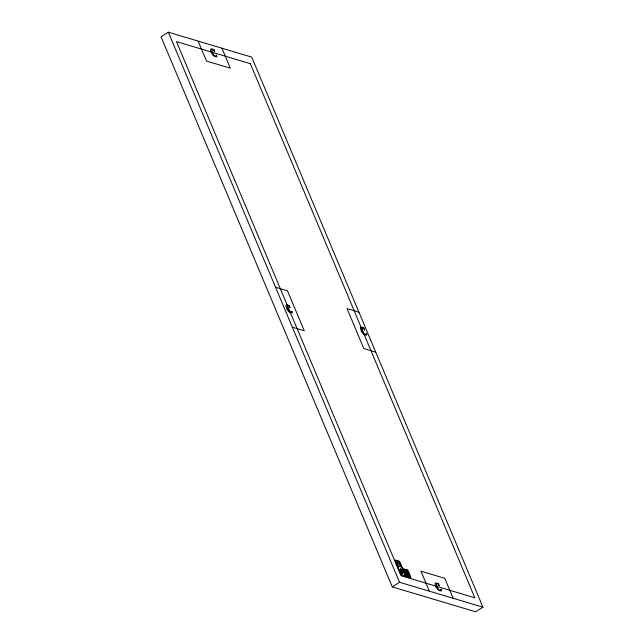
<?xml version="1.0" encoding="UTF-8"?>
<svg xmlns="http://www.w3.org/2000/svg" width="644" height="644" viewBox="0 0 644 644"><rect width="100%" height="100%" fill="white"/><g stroke="black" fill="none" stroke-linecap="round" stroke-linejoin="round"><path stroke-width="0.97" d="M405.688 572.854L405.398 571.397M405.825 573.047L406.919 574.786L406.863 573.893M400.278 570.19L400.117 570.946L401.051 572.025M400.407 569.562L400.568 568.805L401.494 569.948M400.343 570.262L400.19 570.962L401.059 571.969M400.479 569.642L400.624 568.942M400.504 571.059L400.552 570.447M400.729 569.988L400.785 569.328L401.502 570.222M402.484 573.353L402.597 572.822M402.709 572.283L402.822 571.751M402.661 572.894L402.54 573.482L401.824 572.588M402.774 572.363L402.178 570.93M402.846 573.168L402.758 574.005L401.824 572.919M403.047 572.621L403.136 571.848M408.868 575.301L408.465 575.285M405.825 573.184L406.911 573.893M408.248 575.961L408.658 575.639L407.563 574.585M407.612 574.585L407.161 574.585L407.62 575.792L407.563 575.374L408.288 576.026L408.65 575.583M406.501 572.242L406.815 571.59M405.736 572.919L406.147 572.508L406.445 573.031L405.132 570.978L405.205 571.824M405.817 571.164L406.267 570.834L405.752 571.115L406.525 572.331L407 571.969L406.469 570.986M168.334 32.2L161.048 36.813L392.277 586.885L475.666 611.8L482.952 607.187L251.724 57.115L168.334 32.2L399.562 582.273L482.952 607.187M392.277 586.885L399.562 582.273M275.552 287.264L287.466 290.822L304.258 330.766L292.344 327.208M358.941 312.179L347.036 308.621L363.82 348.565L375.734 352.123M408.143 573.12L407.982 573.579L407.105 572.701L406.702 571.18L408.143 573.12L407.853 572.444M405.309 571.204L406.308 572.766M406.871 571.389L407.692 572.202M408.473 575.334L407.724 573.772L408.908 575.237M402.275 570.785L403.208 571.872M400.423 571.035L401.148 571.88M401.832 572.87L402.701 573.868M221.947 48.22L230.343 68.192L206.515 61.075L198.119 41.103M453.175 598.292L444.779 578.312L420.951 571.196L429.347 591.168M405.921 573.643L405.76 573.224M407.217 574.641L407.563 575.559M408.497 574.094L408.86 575.092M406.944 571.631L407.378 572.814M216.312 55.658C213.084 58.789 209.34 43.728 214.702 51.778L214.146 49.556L211.176 48.751L210.508 49.821L211.449 52.889A3.961 1.513 57.7 0 0 213.019 55.102C213.872 56.592 218.549 58.242 216.489 55.062L216.312 55.658M291.635 311.672C288.407 314.803 284.664 299.734 290.025 307.784L289.47 305.57L286.5 304.765L285.831 305.836L286.773 308.895A3.961 1.513 57.7 0 0 288.351 311.108C289.204 312.606 293.873 314.256 291.812 311.076L291.635 311.672M366.219 333.954C362.983 337.086 359.239 322.016 364.609 330.074L364.053 327.852L361.075 327.047L360.407 328.118L361.348 331.185A3.961 1.513 57.7 0 0 362.926 333.399C363.779 334.888 368.449 336.538 366.388 333.359L366.219 333.954M440.826 589.751C437.59 592.883 433.847 577.813 439.216 585.871L438.661 583.649L435.682 582.844L435.014 583.915L435.964 586.982A3.961 1.513 57.7 0 0 437.534 589.196C438.387 590.685 443.056 592.335 440.995 589.155L440.826 589.751M395.327 560.562L400.906 574.07C401.389 575.35 405.792 577.096 405.197 575.35L399.505 561.93L395.327 560.562M403.595 569.32L406.453 576.13L410.486 577.427L407.652 570.536L403.595 569.32M397.783 562.18L397.292 562.349L398.145 565.038L398.966 566.382L400.343 566.792L399.425 564.112L397.783 562.18M250.323 63.684L176.456 41.61L400.971 575.704L474.829 597.777L250.323 63.684M398.869 561.101L395.352 560.055A1.224 0.467 57.7 0 0 395.166 560.916L400.673 573.997A1.224 0.467 57.7 0 0 401.735 575.237L405.253 576.283A1.224 0.467 57.7 0 0 405.438 575.422L399.932 562.341A1.224 0.467 57.7 0 0 398.869 561.101M407.137 569.86L403.619 568.813A1.224 0.467 57.7 0 0 403.434 569.674L405.913 575.567A1.224 0.467 57.7 0 0 406.976 576.799L410.494 577.853A1.224 0.467 57.7 0 0 410.679 576.992L408.199 571.099A1.224 0.467 57.7 0 0 407.137 569.86"/></g></svg>
